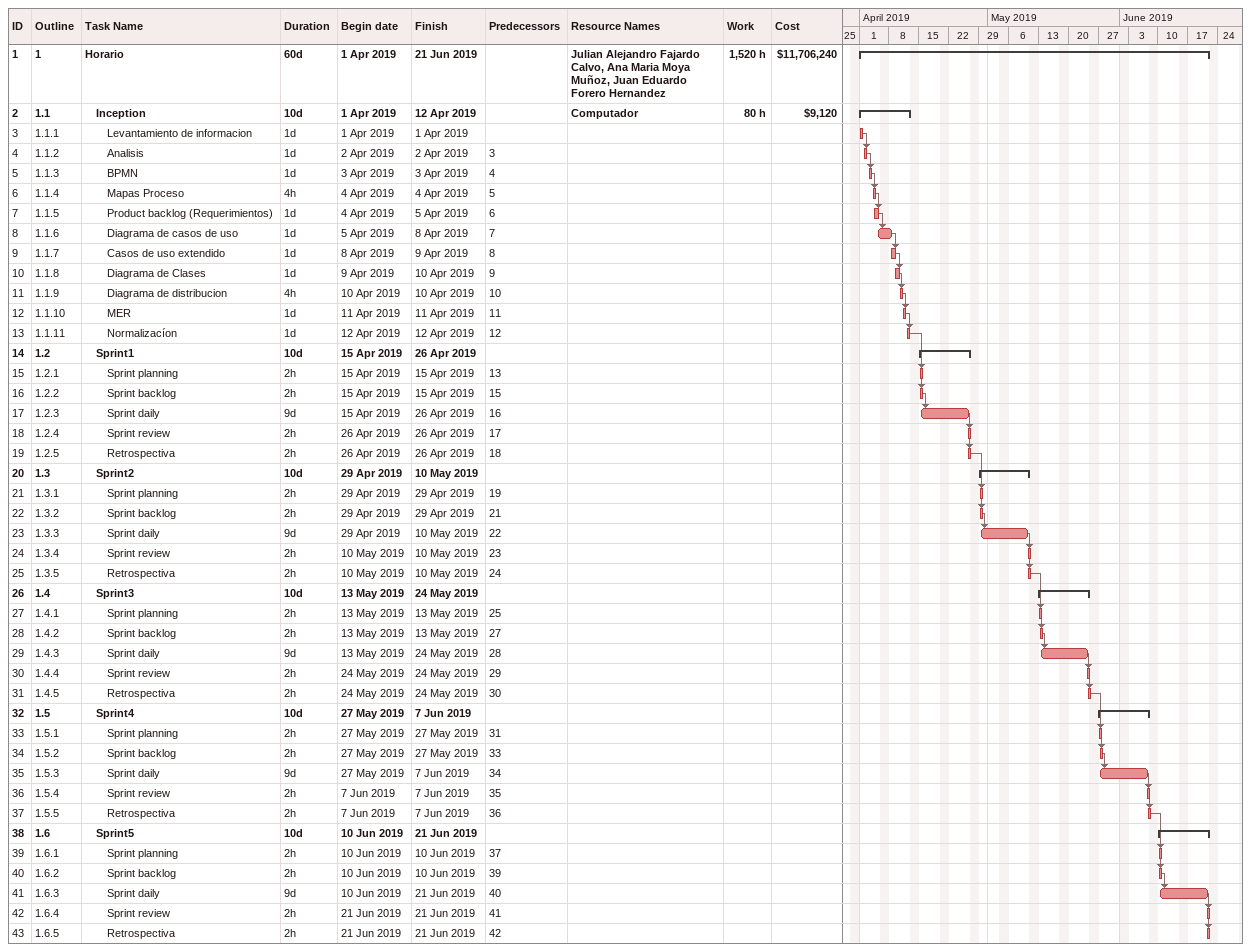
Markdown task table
| ID | WBS | Task | Duration | Start | Finish | Predecessors | Resources | Work (h) | Cost ($) |
|---|---|---|---|---|---|---|---|---|---|
| 1 | 1 | **Horario** | 60d | 2019-04-01 | 2019-06-21 |  | Julian Alejandro Fajardo Calvo, Ana Maria Moya Muñoz, Juan Eduardo Forero Hernandez | 1520 | 11706240 |
| 2 | 1.1 | **Inception** | 10d | 2019-04-01 | 2019-04-12 |  | Computador | 80 | 9120 |
| 3 | 1.1.1 | Levantamiento de informacion | 1d | 2019-04-01 | 2019-04-01 |  |  |  |  |
| 4 | 1.1.2 | Analisis | 1d | 2019-04-02 | 2019-04-02 | 3 |  |  |  |
| 5 | 1.1.3 | BPMN | 1d | 2019-04-03 | 2019-04-03 | 4 |  |  |  |
| 6 | 1.1.4 | Mapas Proceso | 4h | 2019-04-04 | 2019-04-04 | 5 |  |  |  |
| 7 | 1.1.5 | Product backlog (Requerimientos) | 1d | 2019-04-04 | 2019-04-05 | 6 |  |  |  |
| 8 | 1.1.6 | Diagrama de casos de uso | 1d | 2019-04-05 | 2019-04-08 | 7 |  |  |  |
| 9 | 1.1.7 | Casos de uso extendido | 1d | 2019-04-08 | 2019-04-09 | 8 |  |  |  |
| 10 | 1.1.8 | Diagrama de Clases | 1d | 2019-04-09 | 2019-04-10 | 9 |  |  |  |
| 11 | 1.1.9 | Diagrama de distribucion | 4h | 2019-04-10 | 2019-04-10 | 10 |  |  |  |
| 12 | 1.1.10 | MER | 1d | 2019-04-11 | 2019-04-11 | 11 |  |  |  |
| 13 | 1.1.11 | Normalizacíon | 1d | 2019-04-12 | 2019-04-12 | 12 |  |  |  |
| 14 | 1.2 | **Sprint1** | 10d | 2019-04-15 | 2019-04-26 |  |  |  |  |
| 15 | 1.2.1 | Sprint planning | 2h | 2019-04-15 | 2019-04-15 | 13 |  |  |  |
| 16 | 1.2.2 | Sprint backlog | 2h | 2019-04-15 | 2019-04-15 | 15 |  |  |  |
| 17 | 1.2.3 | Sprint daily | 9d | 2019-04-15 | 2019-04-26 | 16 |  |  |  |
| 18 | 1.2.4 | Sprint review | 2h | 2019-04-26 | 2019-04-26 | 17 |  |  |  |
| 19 | 1.2.5 | Retrospectiva | 2h | 2019-04-26 | 2019-04-26 | 18 |  |  |  |
| 20 | 1.3 | **Sprint2** | 10d | 2019-04-29 | 2019-05-10 |  |  |  |  |
| 21 | 1.3.1 | Sprint planning | 2h | 2019-04-29 | 2019-04-29 | 19 |  |  |  |
| 22 | 1.3.2 | Sprint backlog | 2h | 2019-04-29 | 2019-04-29 | 21 |  |  |  |
| 23 | 1.3.3 | Sprint daily | 9d | 2019-04-29 | 2019-05-10 | 22 |  |  |  |
| 24 | 1.3.4 | Sprint review | 2h | 2019-05-10 | 2019-05-10 | 23 |  |  |  |
| 25 | 1.3.5 | Retrospectiva | 2h | 2019-05-10 | 2019-05-10 | 24 |  |  |  |
| 26 | 1.4 | **Sprint3** | 10d | 2019-05-13 | 2019-05-24 |  |  |  |  |
| 27 | 1.4.1 | Sprint planning | 2h | 2019-05-13 | 2019-05-13 | 25 |  |  |  |
| 28 | 1.4.2 | Sprint backlog | 2h | 2019-05-13 | 2019-05-13 | 27 |  |  |  |
| 29 | 1.4.3 | Sprint daily | 9d | 2019-05-13 | 2019-05-24 | 28 |  |  |  |
| 30 | 1.4.4 | Sprint review | 2h | 2019-05-24 | 2019-05-24 | 29 |  |  |  |
| 31 | 1.4.5 | Retrospectiva | 2h | 2019-05-24 | 2019-05-24 | 30 |  |  |  |
| 32 | 1.5 | **Sprint4** | 10d | 2019-05-27 | 2019-06-07 |  |  |  |  |
| 33 | 1.5.1 | Sprint planning | 2h | 2019-05-27 | 2019-05-27 | 31 |  |  |  |
| 34 | 1.5.2 | Sprint backlog | 2h | 2019-05-27 | 2019-05-27 | 33 |  |  |  |
| 35 | 1.5.3 | Sprint daily | 9d | 2019-05-27 | 2019-06-07 | 34 |  |  |  |
| 36 | 1.5.4 | Sprint review | 2h | 2019-06-07 | 2019-06-07 | 35 |  |  |  |
| 37 | 1.5.5 | Retrospectiva | 2h | 2019-06-07 | 2019-06-07 | 36 |  |  |  |
| 38 | 1.6 | **Sprint5** | 10d | 2019-06-10 | 2019-06-21 |  |  |  |  |
| 39 | 1.6.1 | Sprint planning | 2h | 2019-06-10 | 2019-06-10 | 37 |  |  |  |
| 40 | 1.6.2 | Sprint backlog | 2h | 2019-06-10 | 2019-06-10 | 39 |  |  |  |
| 41 | 1.6.3 | Sprint daily | 9d | 2019-06-10 | 2019-06-21 | 40 |  |  |  |
| 42 | 1.6.4 | Sprint review | 2h | 2019-06-21 | 2019-06-21 | 41 |  |  |  |
| 43 | 1.6.5 | Retrospectiva | 2h | 2019-06-21 | 2019-06-21 | 42 |  |  |  |
